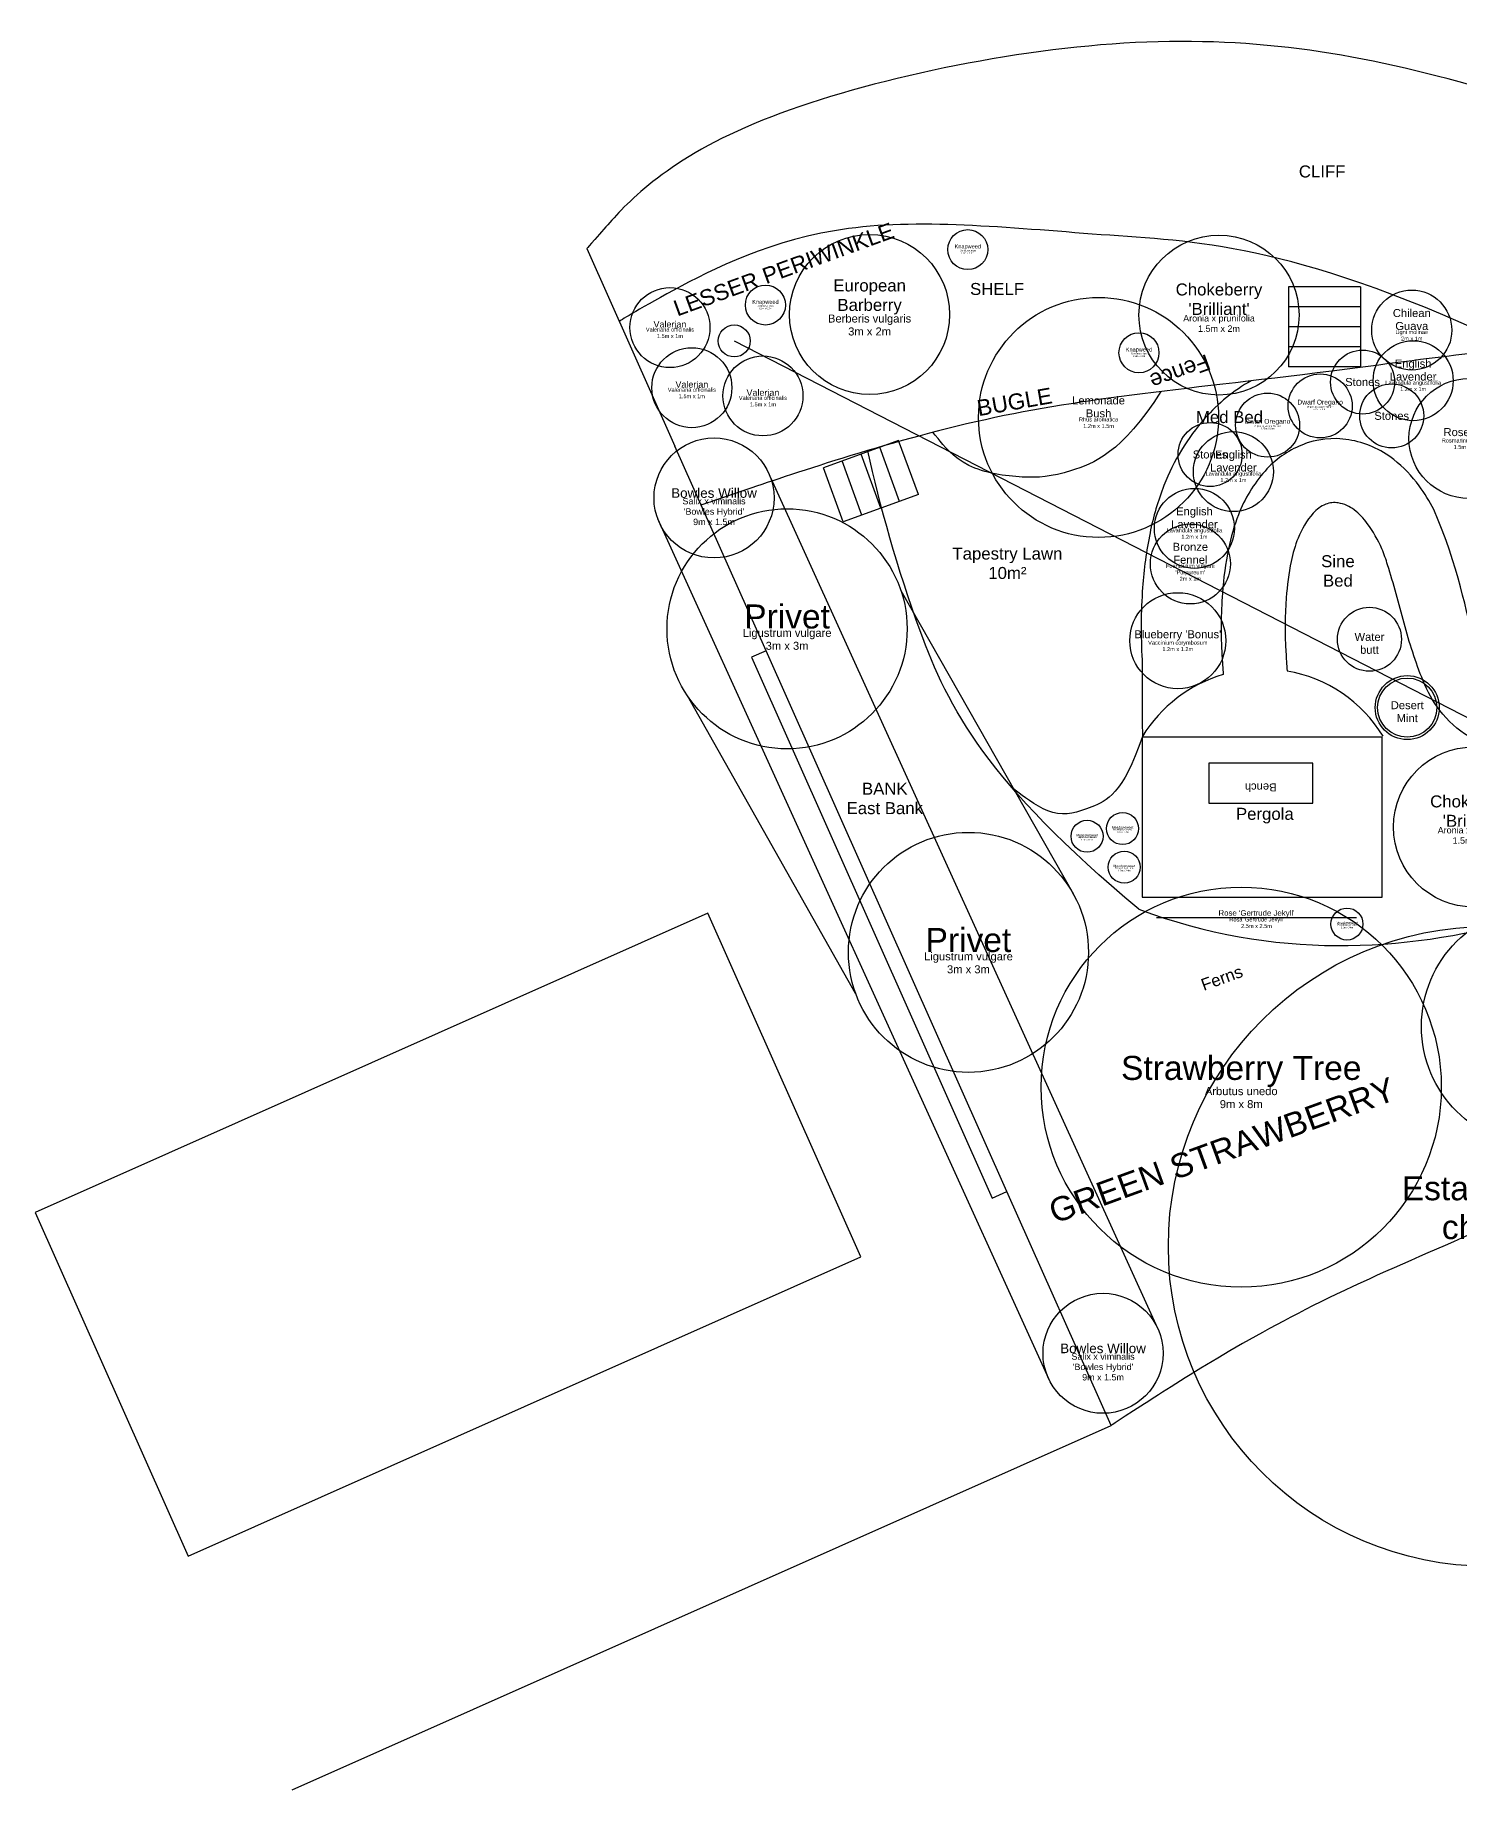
# Model space of a CAD drawing. Header units: metres. Extents: x -41.4 to -4.8, y -51 to -18.
# Drawn here: x -41.36 to -23.56, y -50.99 to -29.05 of the extents above; entities that cross this region are included whole.
import ezdxf

# ---------------------------------------------------------------- set-up
doc = ezdxf.new("R2010")
doc.units = ezdxf.units.M
for name, color, linetype, lineweight, true_color in [('Areas', 30, 'Continuous', 25, 0xff7f00), ('Buildings', 30, 'Continuous', 25, 0xff7f00), ('Ground cover', 253, 'Continuous', 25, 0xa0a0a4), ('Legend & names', 2, 'Continuous', 25, 0xffff00), ('Plant - Perennial', 3, 'Continuous', 25, 0x00ff00), ('Plant - Shrub', 3, 'Continuous', 25, 0x00ff00), ('Plant - Tree', 3, 'Continuous', 25, 0x00ff00), ('Plant label', 30, 'Continuous', 25, 0xff7f00), ('Services', 216, 'Continuous', 25, 0x800080), ('Structures', 5, 'Continuous', 25, 0x0000ff)]:
    doc.layers.add(name, color=color, linetype=linetype, lineweight=lineweight, true_color=true_color)
doc.styles.add('textstyle101', font='')
doc.styles.add('textstyle102', font='')
doc.styles.add('textstyle107', font='')
doc.styles.add('textstyle108', font='')
doc.styles.add('textstyle113', font='')
doc.styles.add('textstyle114', font='')
doc.styles.add('textstyle115', font='')
doc.styles.add('textstyle116', font='')
doc.styles.add('textstyle117', font='')
doc.styles.add('textstyle118', font='')
doc.styles.add('textstyle121', font='')
doc.styles.add('textstyle122', font='')
doc.styles.add('textstyle123', font='')
doc.styles.add('textstyle125', font='')
doc.styles.add('textstyle126', font='')
doc.styles.add('textstyle128', font='')
doc.styles.add('textstyle129', font='')
doc.styles.add('textstyle130', font='')
doc.styles.add('textstyle137', font='')
doc.styles.add('textstyle138', font='')
doc.styles.add('textstyle140', font='')
doc.styles.add('textstyle141', font='')
doc.styles.add('textstyle142', font='')
doc.styles.add('textstyle143', font='')
doc.styles.add('textstyle144', font='')
doc.styles.add('textstyle145', font='')
doc.styles.add('textstyle148', font='')
doc.styles.add('textstyle15', font='')
doc.styles.add('textstyle152', font='')
doc.styles.add('textstyle155', font='')
doc.styles.add('textstyle156', font='')
doc.styles.add('textstyle16', font='')
doc.styles.add('textstyle164', font='')
doc.styles.add('textstyle165', font='')
doc.styles.add('textstyle17', font='')
doc.styles.add('textstyle43', font='')
doc.styles.add('textstyle44', font='')
doc.styles.add('textstyle45', font='')
doc.styles.add('textstyle46', font='')
doc.styles.add('textstyle55', font='')
doc.styles.add('textstyle56', font='')
doc.styles.add('textstyle65', font='')
doc.styles.add('textstyle66', font='')
doc.styles.add('textstyle73', font='')
doc.styles.add('textstyle74', font='')
doc.styles.add('textstyle75', font='')
doc.styles.add('textstyle76', font='')
doc.styles.add('textstyle87', font='')
doc.styles.add('textstyle88', font='')
doc.styles.add('textstyle89', font='')
doc.styles.add('textstyle90', font='')
doc.styles.get('textstyle101').set_extended_font_data('Arial')
doc.styles.get('textstyle102').set_extended_font_data('Arial')
doc.styles.get('textstyle107').set_extended_font_data('Arial')
doc.styles.get('textstyle108').set_extended_font_data('Arial')
doc.styles.get('textstyle113').set_extended_font_data('Arial')
doc.styles.get('textstyle114').set_extended_font_data('Arial')
doc.styles.get('textstyle115').set_extended_font_data('Arial')
doc.styles.get('textstyle116').set_extended_font_data('Arial')
doc.styles.get('textstyle117').set_extended_font_data('Arial')
doc.styles.get('textstyle118').set_extended_font_data('Arial')
doc.styles.get('textstyle121').set_extended_font_data('Arial')
doc.styles.get('textstyle122').set_extended_font_data('Arial')
doc.styles.get('textstyle123').set_extended_font_data('Arial')
doc.styles.get('textstyle125').set_extended_font_data('Arial')
doc.styles.get('textstyle126').set_extended_font_data('Arial')
doc.styles.get('textstyle128').set_extended_font_data('Arial')
doc.styles.get('textstyle129').set_extended_font_data('Arial')
doc.styles.get('textstyle130').set_extended_font_data('Arial')
doc.styles.get('textstyle137').set_extended_font_data('Arial')
doc.styles.get('textstyle138').set_extended_font_data('Arial')
doc.styles.get('textstyle140').set_extended_font_data('Arial')
doc.styles.get('textstyle141').set_extended_font_data('Arial')
doc.styles.get('textstyle142').set_extended_font_data('Arial')
doc.styles.get('textstyle143').set_extended_font_data('Arial')
doc.styles.get('textstyle144').set_extended_font_data('Arial')
doc.styles.get('textstyle145').set_extended_font_data('Arial')
doc.styles.get('textstyle148').set_extended_font_data('Arial')
doc.styles.get('textstyle15').set_extended_font_data('Arial')
doc.styles.get('textstyle152').set_extended_font_data('Arial')
doc.styles.get('textstyle155').set_extended_font_data('Arial')
doc.styles.get('textstyle156').set_extended_font_data('Arial')
doc.styles.get('textstyle16').set_extended_font_data('Arial')
doc.styles.get('textstyle164').set_extended_font_data('Arial')
doc.styles.get('textstyle165').set_extended_font_data('Arial')
doc.styles.get('textstyle17').set_extended_font_data('Arial')
doc.styles.get('textstyle43').set_extended_font_data('Arial')
doc.styles.get('textstyle44').set_extended_font_data('Arial')
doc.styles.get('textstyle45').set_extended_font_data('Arial')
doc.styles.get('textstyle46').set_extended_font_data('Arial')
doc.styles.get('textstyle55').set_extended_font_data('Arial')
doc.styles.get('textstyle56').set_extended_font_data('Arial')
doc.styles.get('textstyle65').set_extended_font_data('Arial')
doc.styles.get('textstyle66').set_extended_font_data('Arial')
doc.styles.get('textstyle73').set_extended_font_data('Arial')
doc.styles.get('textstyle74').set_extended_font_data('Arial')
doc.styles.get('textstyle75').set_extended_font_data('Arial')
doc.styles.get('textstyle76').set_extended_font_data('Arial')
doc.styles.get('textstyle87').set_extended_font_data('Arial')
doc.styles.get('textstyle88').set_extended_font_data('Arial')
doc.styles.get('textstyle89').set_extended_font_data('Arial')
doc.styles.get('textstyle90').set_extended_font_data('Arial')

# ---------------------------------------------------------------- blocks, each defined once
blk = doc.blocks.new("Shrub - Aronia x prunifolia 'Brilliant'")
at = {"layer": 'Plant - Tree'}
blk.add_circle((0, 0), 1, dxfattribs=at)
at = {"layer": 'Plant - Shrub', "insert": (0, 0), "char_height": 0.15, "attachment_point": 8, "line_spacing_factor": 0.971628, "style": 'textstyle74'}
blk.add_mtext("\\c32767;Chokeberry \\P'Brilliant'", dxfattribs=at)
at = {"layer": 'Plant label', "insert": (0, 0), "char_height": 0.08, "attachment_point": 2, "line_spacing_factor": 0.971628, "style": 'textstyle73'}
blk.add_mtext('\\c32767;Aronia x prunifolia\\P1.5m x 2m', dxfattribs=at)
blk = doc.blocks.new('Structure - Mint pot')
at = {"layer": 'Structures'}
for radius in [0.4, 0.37]:
    blk.add_circle((0, 0.051), radius, dxfattribs=at)
at = {"layer": 'Structures', "insert": (0, 0), "char_height": 0.1, "attachment_point": 5, "line_spacing_factor": 0.971628, "style": 'textstyle125'}
blk.add_mtext('\\c32767;Desert\\PMint', dxfattribs=at)
blk = doc.blocks.new('Shrub - Lavandula angustifolia')
at = {"layer": 'Plant - Shrub'}
blk.add_circle((0, 0), 0.5, dxfattribs=at)
at = {"layer": 'Plant - Shrub', "insert": (0, 0), "char_height": 0.1, "attachment_point": 8, "line_spacing_factor": 0.971628, "style": 'textstyle88'}
blk.add_mtext('\\c32767;English\\PLavender', dxfattribs=at)
at = {"layer": 'Plant label', "insert": (0, 0), "char_height": 0.05, "attachment_point": 2, "line_spacing_factor": 0.971628, "style": 'textstyle87'}
blk.add_mtext('\\c32767;Lavandula angustifolia\\P1.2m x 1m', dxfattribs=at)
blk = doc.blocks.new('Feature - Stones')
at = {"layer": 'Structures'}
blk.add_circle((0, 0), 0.4, dxfattribs=at)
at = {"layer": 'Structures', "insert": (0, -0.051), "char_height": 0.1, "attachment_point": 8, "line_spacing_factor": 0.971628, "style": 'textstyle15'}
blk.add_mtext('\\c32767;Stones', dxfattribs=at)
blk = doc.blocks.new("Shrub - Rosa 'Gertrude Jekyll'")
at = {"layer": 'Plant - Perennial'}
blk.add_line((-1.25, 0), (1.25, 0), dxfattribs=at)
at = {"layer": 'Plant - Shrub', "insert": (0, 0), "char_height": 0.07, "attachment_point": 8, "line_spacing_factor": 0.971628, "style": 'textstyle108'}
blk.add_mtext("\\c32767;Rose 'Gertrude Jekyll'", dxfattribs=at)
at = {"layer": 'Plant label', "insert": (0, 0), "char_height": 0.05, "attachment_point": 2, "line_spacing_factor": 0.971628, "style": 'textstyle107'}
blk.add_mtext("\\c32767;Rosa 'Gertrude Jekyll'\\P2.5m x 2.5m", dxfattribs=at)
blk = doc.blocks.new('Tree - Arbutus unedo')
at = {"layer": 'Plant - Tree'}
blk.add_circle((0, 0), 2.5, dxfattribs=at)
at = {"layer": 'Plant - Tree', "insert": (0, 0), "char_height": 0.3, "attachment_point": 8, "line_spacing_factor": 0.971628, "style": 'textstyle130'}
blk.add_mtext('\\c32767;Strawberry Tree', dxfattribs=at)
at = {"layer": 'Plant label', "insert": (0, 0), "char_height": 0.1, "attachment_point": 2, "line_spacing_factor": 0.971628, "style": 'textstyle129'}
blk.add_mtext('\\c32767;Arbutus unedo\\P9m x 8m', dxfattribs=at)
blk = doc.blocks.new('Structure - Bench')
at = {"layer": 'Structures', "flags": 128}
blk.add_lwpolyline([(-0.65, -0.25), (0.65, -0.25), (0.65, 0.25), (-0.65, 0.25)], close=True, dxfattribs=at)
at = {"layer": 'Buildings', "insert": (0, 0), "char_height": 0.1, "attachment_point": 8, "line_spacing_factor": 0.971628, "style": 'textstyle123'}
blk.add_mtext('\\c32767;Bench', dxfattribs=at)
blk = doc.blocks.new("Tree - Salix x viminalis 'Bowles Hybrid'")
at = {"layer": 'Plant - Tree'}
blk.add_circle((0, 0), 0.75, dxfattribs=at)
at = {"layer": 'Plant - Tree', "insert": (0, 0), "char_height": 0.12, "attachment_point": 8, "line_spacing_factor": 0.971628, "style": 'textstyle138'}
blk.add_mtext('\\c32767;Bowles Willow', dxfattribs=at)
at = {"layer": 'Plant label', "insert": (0, 0), "char_height": 0.08, "attachment_point": 2, "line_spacing_factor": 0.971628, "style": 'textstyle137'}
blk.add_mtext("\\c32767;Salix x viminalis \\P'Bowles Hybrid'\\P9m x 1.5m", dxfattribs=at)
blk = doc.blocks.new('Shrub - Viburnum opulus')
at = {"layer": 'Plant - Shrub'}
blk.add_circle((0, 0), 1.5, dxfattribs=at)
at = {"layer": 'Plant - Shrub', "insert": (0, 0), "char_height": 0.2, "attachment_point": 8, "line_spacing_factor": 0.971628, "style": 'textstyle122'}
blk.add_mtext('\\c32767;Guelder Rose', dxfattribs=at)
at = {"layer": 'Plant label', "insert": (0, 0), "char_height": 0.1, "attachment_point": 2, "line_spacing_factor": 0.971628, "style": 'textstyle121'}
blk.add_mtext('\\c32767;Viburnum opulus\\P6m x 3m', dxfattribs=at)
blk = doc.blocks.new('Structure - Pergola')
at = {"layer": 'Buildings', "flags": 128}
blk.add_lwpolyline([(1.467, -1.021), (1.467, 0.979), (-1.533, 0.979), (-1.533, -1.021)], close=True, dxfattribs=at)
at = {"layer": 'Buildings', "color": 30, "true_color": 0xff7f00, "insert": (0, 0), "char_height": 0.15, "attachment_point": 5, "line_spacing_factor": 0.971628, "style": 'textstyle126'}
blk.add_mtext('Pergola', dxfattribs=at)
blk = doc.blocks.new('Shrub - Berberis vulgaris')
at = {"layer": 'Plant - Shrub'}
blk.add_circle((0, 0), 1, dxfattribs=at)
at = {"layer": 'Plant - Shrub', "insert": (0, 0), "char_height": 0.15, "attachment_point": 8, "line_spacing_factor": 0.971628, "style": 'textstyle76'}
blk.add_mtext('\\c32767;European\\PBarberry', dxfattribs=at)
at = {"layer": 'Plant label', "insert": (0, 0), "char_height": 0.1, "attachment_point": 2, "line_spacing_factor": 0.971628, "style": 'textstyle75'}
blk.add_mtext('\\c32767;Berberis vulgaris\\P3m x 2m', dxfattribs=at)
blk = doc.blocks.new('Structure - Steps')
at = {"layer": 'Buildings'}
for p, q in [((0, 1), (0.9, 1)), ((0, 0), (0, 1)), ((0.9, 0), (0.9, 1)), ((0, 0.75), (0.9, 0.75)), ((0, 0.5), (0.9, 0.5)), ((0, 0.25), (0.9, 0.25)), ((0, 0), (0.9, 0))]:
    blk.add_line(p, q, dxfattribs=at)
blk = doc.blocks.new('Shrub - Rhus aromatica')
at = {"layer": 'Plant - Shrub'}
blk.add_circle((0, 0), 1.5, dxfattribs=at)
at = {"layer": 'Plant - Shrub', "insert": (0, 0), "char_height": 0.1, "attachment_point": 8, "line_spacing_factor": 0.971628, "style": 'textstyle102'}
blk.add_mtext('\\c32767;Lemonade\\PBush', dxfattribs=at)
at = {"layer": 'Plant label', "insert": (0, 0), "char_height": 0.05, "attachment_point": 2, "line_spacing_factor": 0.971628, "style": 'textstyle101'}
blk.add_mtext('\\c32767;Rhus aromatica\\P1.2m x 1.5m', dxfattribs=at)
blk = doc.blocks.new('Shrub - Rosmarinus officinalis')
at = {"layer": 'Plant - Shrub'}
blk.add_circle((0, 0), 0.75, dxfattribs=at)
at = {"layer": 'Plant - Shrub', "insert": (0, 0), "char_height": 0.1, "attachment_point": 8, "line_spacing_factor": 0.971628, "style": 'textstyle114'}
blk.add_mtext('\\c32767;Rosemary', dxfattribs=at)
at = {"layer": 'Plant label', "insert": (0, 0), "char_height": 0.05, "attachment_point": 2, "line_spacing_factor": 0.971628, "style": 'textstyle113'}
blk.add_mtext('\\c32767;Rosmarinus officinalis\\P1.5m x 1.5m', dxfattribs=at)
blk = doc.blocks.new("Perennial - Origanum vulgare 'Nanum'")
at = {"layer": 'Plant - Shrub'}
blk.add_circle((0, 0), 0.4, dxfattribs=at)
at = {"layer": 'Plant - Shrub', "insert": (0, 0), "char_height": 0.06, "attachment_point": 8, "line_spacing_factor": 0.971628, "style": 'textstyle56'}
blk.add_mtext('\\c32767;Dwarf Oregano', dxfattribs=at)
at = {"layer": 'Plant label', "insert": (0, 0), "char_height": 0.02, "attachment_point": 2, "line_spacing_factor": 0.971628, "style": 'textstyle55'}
blk.add_mtext("\\c32767;Origanum vulgare 'Nanum'\\P0.25m x 0.9m", dxfattribs=at)
blk = doc.blocks.new('Perennial - Filipendula ulmaria')
at = {"layer": 'Plant - Shrub'}
blk.add_circle((0, 0), 0.2, dxfattribs=at)
at = {"layer": 'Plant - Shrub', "insert": (0, 0), "char_height": 0.03, "attachment_point": 8, "line_spacing_factor": 0.971628, "style": 'textstyle44'}
blk.add_mtext('\\c32767;Meadowsweet', dxfattribs=at)
at = {"layer": 'Plant label', "insert": (0, 0), "char_height": 0.02, "attachment_point": 2, "line_spacing_factor": 0.971628, "style": 'textstyle43'}
blk.add_mtext('\\c32767;Filipendula ulmaria\\P1.2m x 0.4m', dxfattribs=at)
blk = doc.blocks.new('Ornamental - Centaurea nigra')
at = {"layer": 'Plant - Shrub'}
blk.add_circle((0, 0), 0.25, dxfattribs=at)
at = {"layer": 'Plant - Shrub', "insert": (0, 0), "char_height": 0.05, "attachment_point": 8, "line_spacing_factor": 0.971628, "style": 'textstyle17'}
blk.add_mtext('\\c32767;Knapweed', dxfattribs=at)
at = {"layer": 'Plant label', "insert": (0, 0), "char_height": 0.02, "attachment_point": 2, "line_spacing_factor": 0.971628, "style": 'textstyle16'}
blk.add_mtext('\\c32767;Centaurea nigra\\P0.8m x 0.5m', dxfattribs=at)
blk = doc.blocks.new('Perennial - Valeriana officinalis')
at = {"layer": 'Plant - Shrub'}
blk.add_circle((0, 0), 0.5, dxfattribs=at)
at = {"layer": 'Plant - Shrub', "insert": (0, 0), "char_height": 0.08, "attachment_point": 8, "line_spacing_factor": 0.971628, "style": 'textstyle66'}
blk.add_mtext('\\c32767;Valerian', dxfattribs=at)
at = {"layer": 'Plant label', "insert": (0, 0), "char_height": 0.05, "attachment_point": 2, "line_spacing_factor": 0.971628, "style": 'textstyle65'}
blk.add_mtext('\\c32767;Valeriana officinalis\\P1.5m x 1m', dxfattribs=at)
blk = doc.blocks.new("Shrub - Vaccinium corymbosum 'Bonus'")
at = {"layer": 'Plant - Shrub'}
blk.add_circle((0, 0), 0.6, dxfattribs=at)
at = {"layer": 'Plant - Shrub', "insert": (0, 0), "char_height": 0.1, "attachment_point": 8, "line_spacing_factor": 0.971628, "style": 'textstyle118'}
blk.add_mtext("\\c32767;Blueberry 'Bonus'", dxfattribs=at)
at = {"layer": 'Plant label', "insert": (0, 0), "char_height": 0.05, "attachment_point": 2, "line_spacing_factor": 0.971628, "style": 'textstyle117'}
blk.add_mtext('\\c32767;Vaccinium corymbosum\\P1.2m x 1.2m', dxfattribs=at)
blk = doc.blocks.new("Perennial - Foeniculum vulgare 'Purpureum'")
at = {"layer": 'Plant - Shrub'}
blk.add_circle((0, 0), 0.5, dxfattribs=at)
at = {"layer": 'Plant - Shrub', "insert": (0, 0), "char_height": 0.1, "attachment_point": 8, "line_spacing_factor": 0.971628, "style": 'textstyle46'}
blk.add_mtext('\\c32767;Bronze\\PFennel', dxfattribs=at)
at = {"layer": 'Plant label', "insert": (0, 0), "char_height": 0.05, "attachment_point": 2, "line_spacing_factor": 0.971628, "style": 'textstyle45'}
blk.add_mtext("\\c32767;Foeniculum vulgare\\P'Purpureum'\\P2m x 1m", dxfattribs=at)
blk = doc.blocks.new('Shrub - Ligustrum vulgare')
at = {"layer": 'Plant - Shrub'}
blk.add_circle((0, 0), 1.5, dxfattribs=at)
at = {"layer": 'Plant - Shrub', "insert": (0, 0), "char_height": 0.3, "attachment_point": 8, "line_spacing_factor": 0.971628, "style": 'textstyle90'}
blk.add_mtext('\\c32767;Privet', dxfattribs=at)
at = {"layer": 'Plant label', "insert": (0, 0), "char_height": 0.1, "attachment_point": 2, "line_spacing_factor": 0.971628, "style": 'textstyle89'}
blk.add_mtext('\\c32767;Ligustrum vulgare\\P3m x 3m', dxfattribs=at)
blk = doc.blocks.new('Shrub - Ugni molinae')
at = {"layer": 'Plant - Shrub', "lineweight": -2}
blk.add_circle((0, 0), 0.5, dxfattribs=at)
at = {"layer": 'Plant - Shrub', "insert": (0, 0), "char_height": 0.1, "attachment_point": 8, "line_spacing_factor": 0.971628, "style": 'textstyle116'}
blk.add_mtext('\\c32767;Chilean \\PGuava', dxfattribs=at)
at = {"layer": 'Plant label', "insert": (0, 0), "char_height": 0.05, "attachment_point": 2, "line_spacing_factor": 0.971628, "style": 'textstyle115'}
blk.add_mtext('\\c32767;Ugni molinae\\P2m x 1m', dxfattribs=at)
blk = doc.blocks.new('Structure - Water butt')
at = {"layer": 'Structures'}
blk.add_circle((0, 0.051), 0.4, dxfattribs=at)
at = {"layer": 'Structures', "insert": (0, 0), "char_height": 0.1, "attachment_point": 5, "line_spacing_factor": 0.971628, "style": 'textstyle128'}
blk.add_mtext('\\c32767;Water\\Pbutt', dxfattribs=at)

msp = doc.modelspace()

# ---------------------------------------------------------------- linework, layer by layer
at = {"layer": 'Areas'}
for p, q in [((-34.468, -31.718), (-33.368, -34.188)), ((-32.229, -36.746), (-33.368, -34.188)), ((-27.918, -46.43), (-29.219, -43.506)), ((-38.149, -50.985), (-27.918, -46.43))]:
    msp.add_line(p, q, dxfattribs=at)
at = {"layer": 'Areas', "flags": 128}
msp.add_lwpolyline([(-32.229, -36.746), (-32.412, -36.828), (-29.402, -43.588), (-29.219, -43.506)], close=True, dxfattribs=at)
at = {"layer": 'Areas'}
for points in [[(-18.651, -32.711), (-20.514, -30.651), (-23.709, -29.42), (-27.666, -28.865), (-33.039, -30.094), (-34.468, -31.718), (-34.468, -31.718), (-34.468, -31.718)], [(-22.805, -32.981), (-25.566, -31.677), (-27.96, -31.597), (-31.392, -31.213), (-33.661, -32.364), (-34.062, -32.629), (-34.062, -32.629)], [(-16.217, -35.289), (-19.338, -32.411), (-25.481, -33.37), (-29.248, -33.637), (-33.04, -34.925), (-33.04, -34.925), (-33.04, -34.925)], [(-14.373, -37.243), (-17.663, -39.844), (-19.433, -41.559), (-21.644, -43.377), (-25.406, -44.803), (-27.918, -46.43), (-27.918, -46.43), (-27.918, -46.43)]]:
    msp.add_open_spline(points, degree=3, dxfattribs=at)
for points, knots in [([(-27.569, -39.977), (-29.48, -38.382), (-30.311, -36.746), (-30.807, -34.922), (-30.959, -34.249)], [0, 0, 0, 0, 1, 1.789679, 1.789679, 1.789679, 1.789679]), ([(-27.569, -39.977), (-24.197, -41.238), (-17.72, -37.814), (-15.493, -36.056), (-15.493, -36.056), (-15.493, -36.056)], [0.072779, 0.072779, 0.072779, 0.072779, 1, 2, 3, 3, 3, 3])]:
    msp.add_open_spline(points, degree=3, knots=knots, dxfattribs=at)
at = {"layer": 'Buildings', "flags": 128}
for points in [[(-26.169, -33.372, 0.083893), (-26.744, -33.839, 0.087163), (-27.257, -34.68, 0.043585), (-27.431, -35.273, 0.032007), (-27.524, -35.955, 0.0323), (-27.53, -36.861, 0.005287), (-27.526, -37.817)], [(-23.885, -34.98, 0.034503), (-24.067, -34.686, 0.070616), (-24.386, -34.355, 0.125253), (-24.947, -34.109, 0.138779), (-25.536, -34.175, 0.116143), (-25.994, -34.5, 0.087163), (-26.326, -35.045, 0.043585), (-26.451, -35.471, 0.032007), (-26.527, -36.026, 0.032346), (-26.532, -36.805, 0.005312), (-26.516, -37.044)], [(-21.586, -37.664, -0.072985), (-21.954, -37.888, -0.149693), (-22.996, -37.996, -0.182565), (-23.809, -37.492, -0.069247), (-24.019, -37.122, -0.030676), (-24.256, -36.4, 0.009621), (-24.462, -35.671, 0.029064), (-24.534, -35.474, 0.053918), (-24.716, -35.154, 0.070616), (-24.879, -34.985, 0.125253), (-25.078, -34.898, 0.138779), (-25.235, -34.915, 0.116143), (-25.393, -35.028, 0.087163), (-25.581, -35.337, 0.043585), (-25.667, -35.629, 0.032007), (-25.729, -36.083, 0.032346), (-25.733, -36.758, 0.005112), (-25.718, -36.999)]]:
    msp.add_lwpolyline(points, format="xyb", dxfattribs=at)
msp.add_lwpolyline([(-32.958, -40.026), (-41.362, -43.768), (-39.451, -48.062), (-31.046, -44.32)], close=True, dxfattribs=at)
at = {"layer": 'Buildings'}
for start, end in [(106.3195, 148.5917), (31.5698, 80.1218)]:
    msp.add_arc((-26.021, -38.736), 1.763, start, end, dxfattribs=at)
for points in [[(-27.295, -33.505), (-27.776, -34.27), (-28.523, -34.559), (-28.97, -34.6), (-29.766, -34.49), (-30.141, -34.015), (-30.147, -34.017), (-30.147, -34.017)], [(-22.046, -36.646), (-21.848, -37.136), (-22.991, -37.549), (-23.384, -36.862), (-23.576, -35.691), (-23.885, -34.98)], [(-27.526, -37.817), (-27.768, -38.533), (-28.188, -38.724), (-28.633, -38.854), (-29.153, -38.461), (-29.153, -38.461), (-29.153, -38.461)]]:
    msp.add_open_spline(points, degree=3, dxfattribs=at)
at = {"layer": 'Plant - Shrub'}
for p, q in [((-32.174, -34.579), (-27.337, -45.214)), ((-33.584, -35.092), (-28.699, -45.843)), ((-30.544, -35.994), (-28.388, -39.79)), ((-31.11, -41.029), (-33.209, -37.311))]:
    msp.add_line(p, q, dxfattribs=at)
at = {"layer": 'Plant - Tree'}
msp.add_circle((-23.202, -44.191), 4, dxfattribs=at)
at = {"layer": 'Services'}
msp.add_line((-32.626, -32.874), (-13.387, -42.763), dxfattribs=at)
at = {"layer": 'Services', "color": 1, "true_color": 0xff0000}
msp.add_circle((-32.626, -32.874), 0.2, dxfattribs=at)

# ---------------------------------------------------------------- block references
at = {"layer": 'Areas'}
for name, p in [("Shrub - Aronia x prunifolia 'Brilliant'", (-26.569, -32.55)), ('Shrub - Ugni molinae', (-24.16, -32.738)), ('Shrub - Ligustrum vulgare', (-31.966, -36.472)), ('Shrub - Ligustrum vulgare', (-29.7, -40.516))]:
    msp.add_blockref(name, p, dxfattribs=at)
at = {"layer": 'Areas', "rotation": 180.0000000000001}
msp.add_blockref('Structure - Bench', (-26.048, -38.403), dxfattribs=at)
at = {"layer": 'Buildings', "rotation": 180.0000000000001}
msp.add_blockref('Structure - Steps', (-24.801, -32.199), dxfattribs=at)
at = {"layer": 'Buildings', "xscale": 0.8, "rotation": 110}
msp.add_blockref('Structure - Steps', (-30.326, -34.793), dxfattribs=at)
at = {"layer": 'Buildings'}
for name, p in [('Structure - Pergola', (-25.996, -38.807)), ('Perennial - Filipendula ulmaria', (-27.774, -38.969)), ('Perennial - Filipendula ulmaria', (-28.218, -39.065)), ('Perennial - Filipendula ulmaria', (-27.753, -39.451))]:
    msp.add_blockref(name, p, dxfattribs=at)
at = {"layer": 'Ground cover'}
for name, p in [('Ornamental - Centaurea nigra', (-29.708, -31.732)), ('Perennial - Valeriana officinalis', (-33.43, -32.706)), ('Ornamental - Centaurea nigra', (-32.237, -32.425)), ('Ornamental - Centaurea nigra', (-27.569, -33.021)), ('Shrub - Lavandula angustifolia', (-24.143, -33.37)), ('Perennial - Valeriana officinalis', (-33.156, -33.458)), ('Perennial - Valeriana officinalis', (-32.268, -33.56)), ("Perennial - Origanum vulgare 'Nanum'", (-25.305, -33.686)), ("Perennial - Origanum vulgare 'Nanum'", (-25.962, -33.926)), ('Shrub - Rosmarinus officinalis', (-23.445, -34.093)), ("Shrub - Aronia x prunifolia 'Brilliant'", (-23.389, -38.949)), ('Perennial - Filipendula ulmaria', (-24.97, -40.162))]:
    msp.add_blockref(name, p, dxfattribs=at)
at = {"layer": 'Plant - Shrub'}
for name, p in [('Shrub - Rhus aromatica', (-28.074, -33.83)), ("Tree - Salix x viminalis 'Bowles Hybrid'", (-32.879, -34.836)), ("Perennial - Foeniculum vulgare 'Purpureum'", (-26.927, -35.66)), ('Structure - Mint pot', (-24.217, -37.508)), ("Shrub - Rosa 'Gertrude Jekyll'", (-26.1, -40.08)), ('Shrub - Viburnum opulus', (-22.54, -41.442)), ("Tree - Salix x viminalis 'Bowles Hybrid'", (-28.018, -45.528))]:
    msp.add_blockref(name, p, dxfattribs=at)
at = {"layer": 'Plant - Tree'}
for name, p in [('Shrub - Berberis vulgaris', (-30.935, -32.543)), ('Tree - Arbutus unedo', (-26.291, -42.201))]:
    msp.add_blockref(name, p, dxfattribs=at)
at = {"layer": 'Structures'}
for name, p in [('Feature - Stones', (-24.775, -33.387)), ('Feature - Stones', (-24.411, -33.81)), ('Feature - Stones', (-26.68, -34.293)), ('Shrub - Lavandula angustifolia', (-26.389, -34.507)), ('Shrub - Lavandula angustifolia', (-26.876, -35.216)), ("Shrub - Vaccinium corymbosum 'Bonus'", (-27.084, -36.62)), ('Structure - Water butt', (-24.689, -36.654))]:
    msp.add_blockref(name, p, dxfattribs=at)

# ---------------------------------------------------------------- texts
at = {"layer": 'Ground cover', "attachment_point": 8, "line_spacing_factor": 0.971628}
for s, insert, char_height, rotation, style in [('LESSER PERIWINKLE', (-31.973, -32.075), 0.2, 20, 'textstyle164'), ('BUGLE', (-29.106, -33.735), 0.2, 10, 'textstyle165'), ('GREEN STRAWBERRY', (-26.478, -43.134), 0.3, 20, 'textstyle140')]:
    msp.add_mtext(s, dxfattribs=dict(at, insert=insert, char_height=char_height, rotation=rotation, style=style))
at = {"layer": 'Legend & names', "char_height": 0.15, "line_spacing_factor": 0.971628}
for s, insert, attachment_point, style in [('CLIFF', (-25.28, -30.832), 8, 'textstyle145'), ('SHELF', (-29.342, -32.301), 8, 'textstyle144'), ('Med Bed', (-26.438, -33.826), 5, 'textstyle156'), ('Tapestry Lawn\\P10m²', (-29.213, -35.851), 8, 'textstyle143'), ('Sine\\PBed', (-25.083, -35.749), 5, 'textstyle155'), ('BANK\\PEast Bank', (-30.745, -38.593), 5, 'textstyle152')]:
    msp.add_mtext(s, dxfattribs=dict(at, insert=insert, attachment_point=attachment_point, style=style))
at = {"layer": 'Plant - Perennial', "color": 30, "true_color": 0xff7f00, "insert": (-26.533, -40.838), "char_height": 0.15, "attachment_point": 5, "rotation": 20, "line_spacing_factor": 0.971628, "style": 'textstyle142'}
msp.add_mtext('Ferns', dxfattribs=at)
at = {"layer": 'Plant - Tree', "insert": (-23.202, -44.191), "char_height": 0.3, "attachment_point": 8, "line_spacing_factor": 0.971628, "style": 'textstyle141'}
msp.add_mtext('\\c32767;Established\\Pcherry', dxfattribs=at)
at = {"layer": 'Structures', "color": 30, "true_color": 0xff7f00, "insert": (-27.056, -33.26), "char_height": 0.2, "attachment_point": 5, "rotation": 200, "line_spacing_factor": 0.971628, "style": 'textstyle148'}
msp.add_mtext('Fence', dxfattribs=at)

doc.saveas('drawing.dxf')
